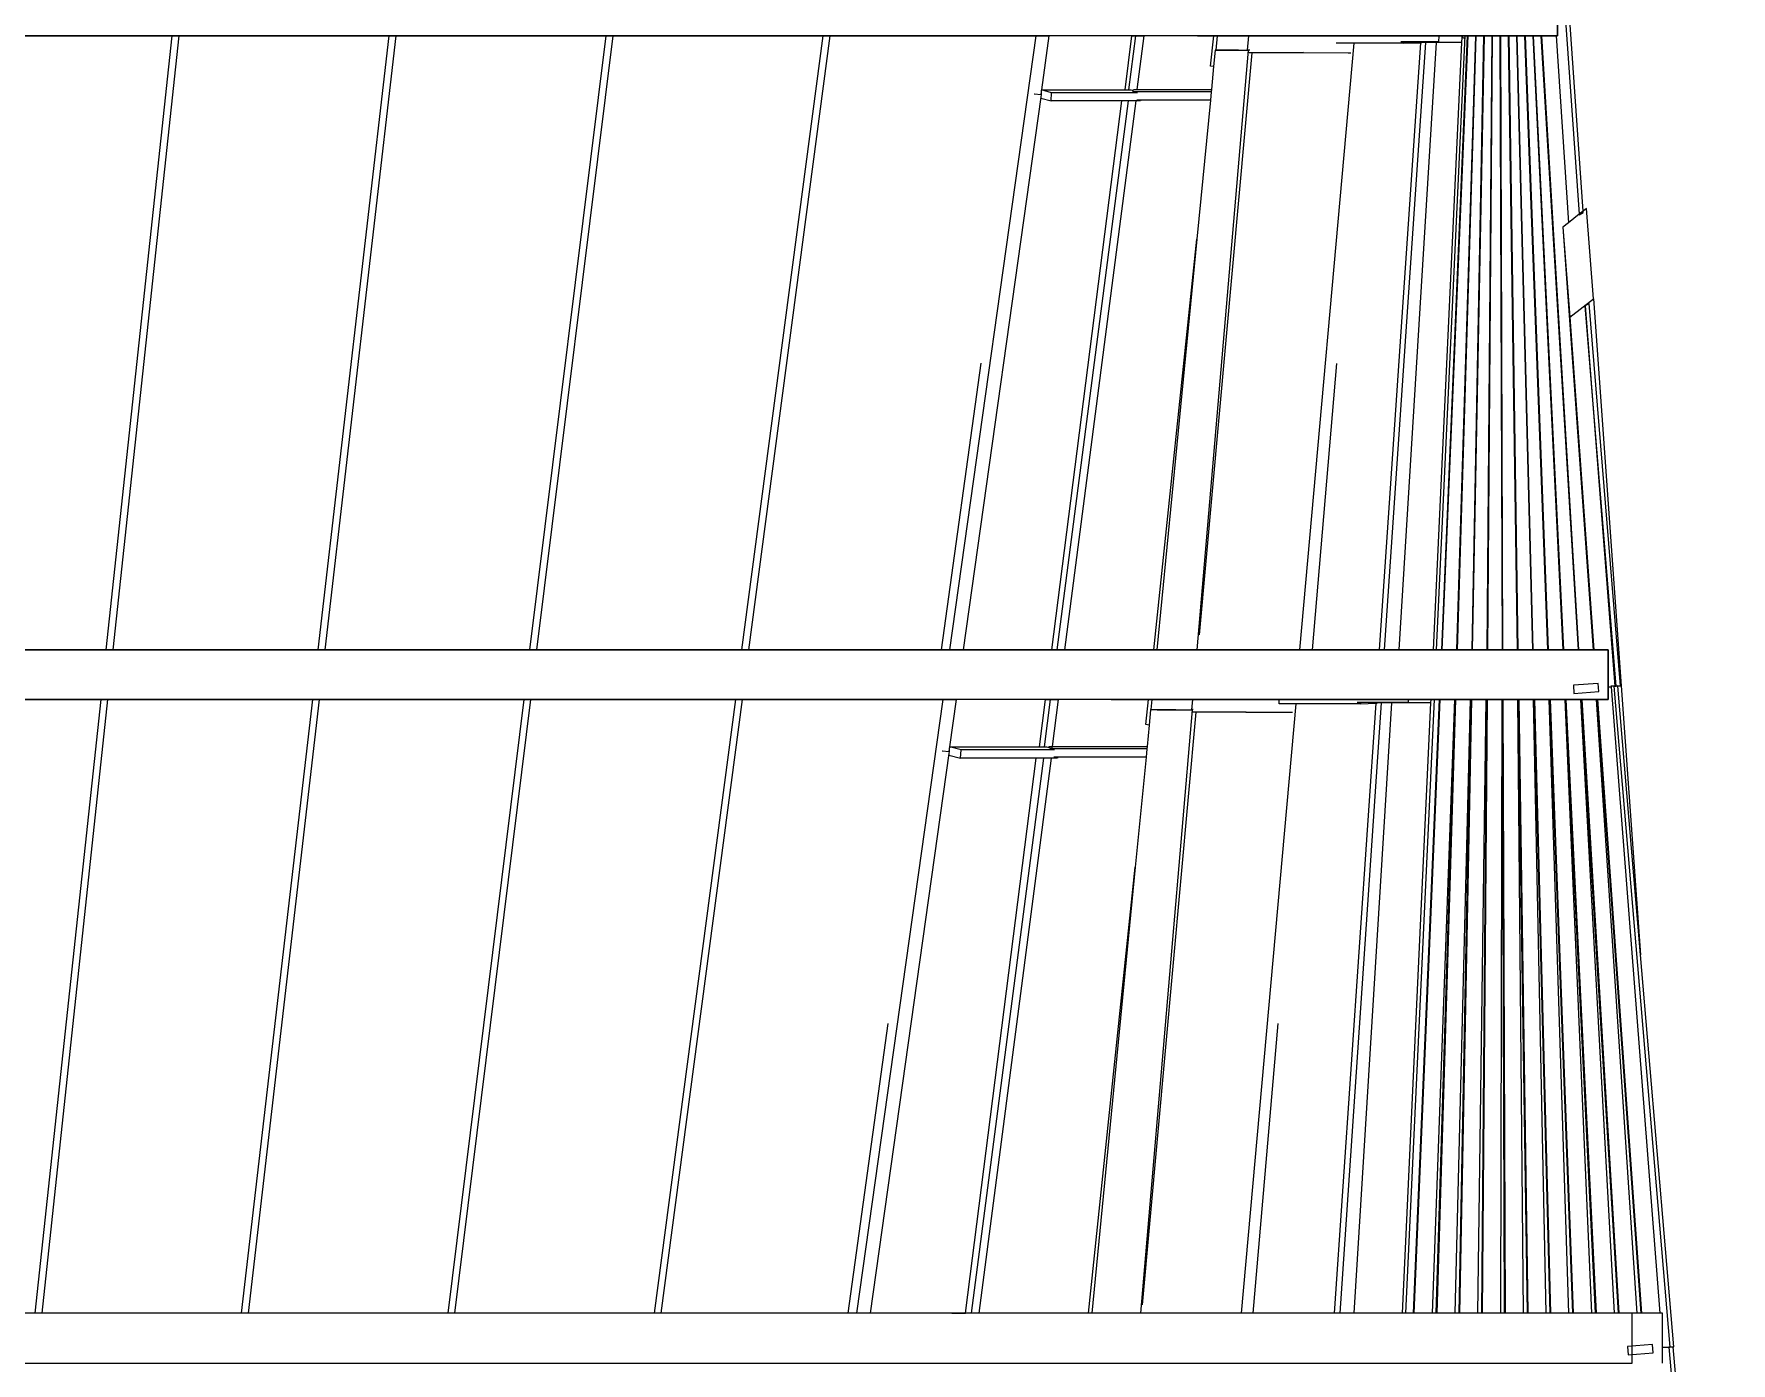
# Model space of a CAD drawing. Header units: millimetres. Extents: x 90964 to 877642, y 656808 to 1438307.
# Drawn here: x 853941 to 864175, y 1257727 to 1265739 of the extents above; entities that cross this region are included whole.
import ezdxf

# ---------------------------------------------------------------- set-up
doc = ezdxf.new("R2010")
doc.units = ezdxf.units.MM
doc.header["$LTSCALE"] = 300
doc.layers.add('ProfileEdges', color=7, linetype='Continuous')
doc.layers.add('SectionCutEdges', color=7, linetype='Continuous')

msp = doc.modelspace()

# ---------------------------------------------------------------- linework, layer by layer
at = {"color": 251}
for p, q in [((854772.1, 1265726.5), (854374.5, 1262026.5)), ((854813.9, 1265726.5), (854416.3, 1262026.5)), ((856080.9, 1265726.5), (855652.4, 1262026.5)), ((856122.8, 1265726.5), (855694.3, 1262026.5)), ((857389.8, 1265726.5), (856930.4, 1262026.5)), ((857431.6, 1265726.5), (856972.2, 1262026.5)), ((858698.7, 1265726.5), (858208.3, 1262026.5)), ((858740.5, 1265726.5), (858250.2, 1262026.5)), ((859463.9, 1262026.5), (859985.2, 1265726.5)), ((860061.9, 1265726.5), (860016.1, 1265401.6)), ((860520.8, 1265401.6), (860562.2, 1265726.5)), ((860584.1, 1265726.5), (860541.8, 1265401.6)), ((860633.1, 1265726.5), (860591.1, 1265403.6)), ((860954.8, 1262026.5), (861264.5, 1265641.2)), ((861036.2, 1265544.9), (861055.2, 1265726.5)), ((861064.3, 1265640.9), (861054.7, 1265542.6)), ((861064.3, 1265640.9), (861068.3, 1265641.3)), ((861103.7, 1265641), (861064.3, 1265640.9)), ((861075.9, 1265726.5), (861067.6, 1265641.3)), ((861067.6, 1265641.3), (861068.3, 1265641.3)), ((861068.3, 1265641.3), (861103.7, 1265641.2)), ((861103.7, 1265641.2), (861103.7, 1265641)), ((861103.7, 1265641.2), (861204.3, 1265641.1)), ((861204.3, 1265641.1), (861103.7, 1265641)), ((861204.3, 1265641.1), (861259.3, 1265641.1)), ((861259.3, 1265641.1), (861266.7, 1265726.5)), ((861262.9, 1265641.2), (861259.3, 1265641.1)), ((861265.8, 1265641.3), (861262.9, 1265641.2)), ((861264.5, 1265641.2), (861262.9, 1265641.2)), ((861264.5, 1265641.2), (861265.8, 1265641.3)), ((861269.3, 1265641.5), (861265.8, 1265641.3)), ((861272.6, 1265641.6), (861269.3, 1265641.5)), ((861901.3, 1265683.7), (861573.4, 1262026.5)), ((861888.1, 1265683.7), (861794.3, 1265683.7)), ((861901.3, 1265683.7), (861888.1, 1265683.7)), ((861961.9, 1265683.7), (861901.3, 1265683.7)), ((862201.4, 1265683.7), (861961.9, 1265683.7)), ((862303.2, 1265685.4), (862053.8, 1262026.5)), ((862333.5, 1265687.7), (862083.9, 1262026.5)), ((862397, 1265687.7), (862172.6, 1262026.5)), ((862201.3, 1265690.4), (862183, 1265690.4)), ((862201.3, 1265690.4), (862201.3, 1265689.9)), ((862303.6, 1265690.4), (862201.3, 1265690.4)), ((862201.3, 1265689.9), (862201.4, 1265683.7)), ((862303.4, 1265688), (862201.3, 1265689.9)), ((862201.4, 1265683.7), (862303.2, 1265685.4)), ((862303.4, 1265688), (862303.2, 1265685.4)), ((862303.2, 1265685.4), (862309.1, 1265685.5)), ((862303.6, 1265690.4), (862303.4, 1265688)), ((862309.1, 1265687.9), (862303.4, 1265688)), ((862309.1, 1265690.4), (862303.6, 1265690.4)), ((862309.1, 1265687.9), (862309.1, 1265690.4)), ((862333.6, 1265690.4), (862309.1, 1265690.4)), ((862317.1, 1265687.7), (862309.1, 1265687.9)), ((862309.1, 1265685.5), (862309.1, 1265687.9)), ((862333.5, 1265687.7), (862317.1, 1265687.7)), ((862333.6, 1265690.4), (862333.5, 1265687.7)), ((862397, 1265687.7), (862333.5, 1265687.7)), ((862397.2, 1265690.4), (862333.6, 1265690.4)), ((862381.1, 1262026.5), (862551.8, 1265687.7)), ((862569.1, 1265726.5), (862396.6, 1262026.5)), ((862397.2, 1265690.4), (862397, 1265687.7)), ((862551.8, 1265687.7), (862397, 1265687.7)), ((862411.6, 1265690.4), (862397.2, 1265690.4)), ((862412.2, 1265726.5), (862411.6, 1265690.4)), ((862411.6, 1265690.4), (862551.8, 1265687.7)), ((862584.2, 1265726.5), (862428, 1262026.5)), ((862587.3, 1265726.5), (862431.1, 1262026.5)), ((862633.6, 1265726.5), (862519.6, 1262026.5)), ((862636.7, 1265726.5), (862522.7, 1262026.5)), ((862551.8, 1265687.7), (862553.2, 1265716.6)), ((862551.8, 1265687.7), (862551.8, 1265687.7)), ((862553.2, 1265716.6), (862553.9, 1265716.6)), ((862553.9, 1265716.5), (862553.2, 1265716.6)), ((862553.9, 1265716.6), (862554, 1265726.5)), ((862553.9, 1265716.6), (862556.6, 1265716.5)), ((862553.9, 1265716.5), (862553.9, 1265716.6)), ((862566.1, 1265714), (862553.9, 1265716.5)), ((862555, 1265716.9), (862555.4, 1265726.5)), ((862555, 1265716.9), (862556.6, 1265716.5)), ((862556.6, 1265716.5), (862566.1, 1265714.2)), ((862566.1, 1265714.2), (862566.1, 1265714)), ((862566.1, 1265714.2), (862566.6, 1265714.1)), ((862566.7, 1265713.9), (862566.1, 1265714)), ((862683, 1265726.5), (862611.2, 1262026.5)), ((862686.1, 1265726.5), (862614.3, 1262026.5)), ((862732.4, 1265726.5), (862702.8, 1262026.5)), ((862735.4, 1265726.5), (862705.9, 1262026.5)), ((862781.7, 1265726.5), (862794.4, 1262026.5)), ((862784.8, 1265726.5), (862797.5, 1262026.5)), ((862831.1, 1265726.5), (862886, 1262026.5)), ((862834.2, 1265726.5), (862889.1, 1262026.5)), ((862880.4, 1265726.5), (862977.6, 1262026.5)), ((862883.5, 1265726.5), (862980.6, 1262026.5)), ((862929.7, 1265726.5), (863069.1, 1262026.5)), ((862932.8, 1265726.5), (863072.2, 1262026.5)), ((862979.1, 1265726.5), (863160.7, 1262026.5)), ((862982.1, 1265726.5), (863163.8, 1262026.5)), ((863028.4, 1265726.5), (863252.2, 1262026.5)), ((863031.4, 1265726.5), (863255.3, 1262026.5)), ((863119.5, 1265726.5), (863194.1, 1264600.6)), ((861284.7, 1265624.6), (860966.9, 1262117.2)), ((861054.7, 1265542.6), (861036.2, 1265544.9)), ((861054.7, 1265542.6), (861041.2, 1265403.6)), ((861281.5, 1265625), (861265, 1265627.3)), ((861268.2, 1265627.6), (861281.8, 1265627.6)), ((861281.8, 1265627.6), (861281.5, 1265625)), ((861284.7, 1265624.6), (861281.5, 1265625)), ((861281.8, 1265627.6), (861324, 1265627.4)), ((861323.7, 1265624.8), (861284.7, 1265624.6)), ((861323.7, 1265624.8), (861324, 1265627.4)), ((861327.4, 1265624.8), (861323.7, 1265624.8)), ((861324, 1265627.4), (861327.7, 1265627.4)), ((861327.4, 1265624.8), (861327.7, 1265627.4)), ((861328.4, 1265624.8), (861327.4, 1265624.8)), ((861327.7, 1265627.4), (861328.7, 1265627.3)), ((861328.7, 1265627.3), (861328.4, 1265624.8)), ((861380.4, 1265625), (861328.4, 1265624.8)), ((861328.7, 1265627.3), (861380.6, 1265627.1)), ((861380.6, 1265627.1), (861380.4, 1265625)), ((861437.5, 1265625.3), (861380.4, 1265625)), ((861380.6, 1265627.1), (861437.6, 1265626.8)), ((861437.5, 1265625.3), (861437.6, 1265626.8)), ((861596.4, 1265626.1), (861437.5, 1265625.3)), ((861437.6, 1265626.8), (861596.4, 1265626.1)), ((861596.8, 1265626.1), (861596.4, 1265626.1)), ((861596.8, 1265626.1), (861865.6, 1265624.8)), ((861865.6, 1265624.8), (861883.1, 1265624.7)), ((860013.5, 1265357.2), (859544.3, 1262026.5)), ((859972.6, 1265377.8), (859974.9, 1265377.5)), ((859974.9, 1265377.5), (860012.1, 1265372.9)), ((860012.2, 1265373.4), (860012.1, 1265373)), ((860014.2, 1265372.8), (860012.1, 1265373)), ((860012.1, 1265373), (860012.1, 1265372.9)), ((860014.1, 1265387), (860012.2, 1265373.4)), ((860012.2, 1265373.4), (860014.2, 1265372.9)), ((860013.5, 1265357.2), (860013.2, 1265351.9)), ((860013.2, 1265351.9), (860074.9, 1265334.6)), ((860014.2, 1265372.8), (860013.5, 1265357.2)), ((860014.3, 1265388.7), (860014.1, 1265387)), ((860014.9, 1265387), (860014.1, 1265387)), ((860014.9, 1265387), (860014.2, 1265372.9)), ((860014.2, 1265372.9), (860014.2, 1265372.8)), ((860015.3, 1265395.9), (860014.3, 1265388.7)), ((860014.3, 1265388.7), (860015, 1265388.7)), ((860015, 1265388.7), (860014.9, 1265387)), ((860015.3, 1265395.9), (860015, 1265388.7)), ((860016.1, 1265401.4), (860015.3, 1265395.9)), ((860016.1, 1265401.6), (860520.8, 1265401.6)), ((860016.1, 1265401.6), (860016.1, 1265401.4)), ((860077.3, 1265384.3), (860016.1, 1265401.4)), ((860074.9, 1265334.6), (860077.3, 1265384.3)), ((860500.9, 1265334.6), (860074.9, 1265334.6)), ((860595.6, 1265384.3), (860077.3, 1265384.3)), ((860079.8, 1262026.5), (860500.9, 1265334.6)), ((860538.6, 1265334.6), (860108.4, 1262026.5)), ((860586.6, 1265334.6), (860156.5, 1262026.5)), ((860538.6, 1265334.6), (860500.9, 1265334.6)), ((860520.8, 1265401.6), (860541.8, 1265401.6)), ((860586.6, 1265334.6), (860538.6, 1265334.6)), ((860541.8, 1265401.6), (860555.7, 1265401.6)), ((860555.7, 1265401.6), (860570, 1265397.6)), ((860569.2, 1265390.3), (860570, 1265397.6)), ((860569.2, 1265385.6), (860569.2, 1265390.3)), ((861039.9, 1265390.3), (860569.2, 1265390.3)), ((860570, 1265397.6), (860570.7, 1265403.6)), ((860570.7, 1265403.6), (860591.1, 1265403.6)), ((860614.9, 1265334.6), (860586.6, 1265334.6)), ((860591.1, 1265403.6), (861041.2, 1265403.6)), ((860615.2, 1265340.5), (860592.1, 1265340.5)), ((860615.2, 1265340.5), (860614.9, 1265334.6)), ((861035.1, 1265340.5), (860615.2, 1265340.5)), ((861035.1, 1265340.5), (860953.3, 1264500.7)), ((861039.9, 1265390.3), (861035.1, 1265340.5)), ((861041.2, 1265403.6), (861039.9, 1265390.3)), ((863160.5, 1264574.3), (863343.8, 1262026.5)), ((860693.8, 1262026.5), (860953.3, 1264500.7)), ((860953.3, 1264500.7), (860712.3, 1262026.5)), ((863344.8, 1264142.3), (863512.6, 1261809.3)), ((863202.7, 1264031), (863346.8, 1262026.5)), ((863295.2, 1264099.7), (863473.3, 1261807.8)), ((859414.7, 1262026.5), (859652.6, 1263754.2)), ((861796.8, 1263751.1), (861649.5, 1262026.5)), ((863433.2, 1261802.3), (863438.4, 1261802.7)), ((863438.4, 1261802.7), (863451.3, 1261803.7)), ((863467.3, 1261806.3), (863451.1, 1261806)), ((863451.3, 1261803.7), (863744.8, 1258026.5)), ((863473.3, 1261807.8), (863476, 1261807.7)), ((863476, 1261807.7), (863482.4, 1261807.5)), ((863492.4, 1261806.9), (863512.6, 1261808.5)), ((863512.6, 1261809.3), (863513.2, 1261808.7)), ((863512.6, 1261809.3), (863512.6, 1261808.7)), ((863513.2, 1261808.7), (863512.6, 1261808.7)), ((863512.6, 1261808.7), (863512.6, 1261808.5)), ((863513.2, 1261808.7), (863629.8, 1260186.8)), ((854344.6, 1261726.5), (853947, 1258026.5)), ((854385.5, 1261726.5), (853987.9, 1258026.5)), ((855620, 1261726.5), (855191.5, 1258026.5)), ((855661, 1261726.5), (855232.5, 1258026.5)), ((856895.4, 1261726.5), (856436, 1258026.5)), ((856936.4, 1261726.5), (856477, 1258026.5)), ((858170.9, 1261726.5), (857680.5, 1258026.5)), ((858211.9, 1261726.5), (857721.5, 1258026.5)), ((858903.2, 1258026.5), (859424.4, 1261726.5)), ((859502, 1261726.5), (859461.8, 1261441.2)), ((860005.3, 1261441.2), (860041.6, 1261726.5)), ((860069.4, 1261726.5), (860032.3, 1261441.2)), ((860117.5, 1261726.5), (860080.7, 1261443.1)), ((860616.2, 1258026.5), (860927, 1261665.2)), ((860947.3, 1261649.6), (860623.9, 1258078.2)), ((860646.4, 1261575.1), (860662.3, 1261726.5)), ((860675.1, 1261664.9), (860666.1, 1261572.7)), ((860675.1, 1261664.9), (860677.6, 1261665.3)), ((860714.1, 1261664.9), (860675.1, 1261664.9)), ((860683.1, 1261726.5), (860677.1, 1261665.3)), ((860677.1, 1261665.3), (860677.6, 1261665.3)), ((860677.6, 1261665.3), (860714.2, 1261665.2)), ((860714.2, 1261665.2), (860714.1, 1261664.9)), ((860827.8, 1261665.1), (860714.1, 1261664.9)), ((860714.2, 1261665.2), (860827.8, 1261665.1)), ((860827.8, 1261665.1), (860923.8, 1261665)), ((860923.8, 1261665), (860929, 1261726.5)), ((860926.3, 1261665.2), (860923.8, 1261665)), ((860928.1, 1261665.4), (860926.3, 1261665.2)), ((860927, 1261665.2), (860926.3, 1261665.2)), ((860927, 1261665.2), (860928.1, 1261665.4)), ((860939.9, 1261650.6), (860927.4, 1261652.2)), ((860930.4, 1261665.6), (860928.1, 1261665.4)), ((860929.4, 1261652.5), (860940, 1261652.5)), ((860931.8, 1261665.7), (860930.4, 1261665.6)), ((860940, 1261652.5), (860939.9, 1261650.6)), ((860947.3, 1261649.6), (860939.9, 1261650.6)), ((860940, 1261652.5), (860948.5, 1261652.4)), ((860948.2, 1261649.6), (860947.3, 1261649.6)), ((860948.2, 1261649.6), (860948.5, 1261652.4)), ((861006.4, 1261649.9), (860948.2, 1261649.6)), ((860948.5, 1261652.4), (861006.6, 1261652.2)), ((861006.4, 1261649.9), (861006.6, 1261652.2)), ((861249.3, 1261651), (861006.4, 1261649.9)), ((861006.6, 1261652.2), (861249.3, 1261651)), ((861550, 1261701.4), (861220.5, 1258026.5)), ((861250.1, 1261651), (861249.3, 1261651)), ((861250.1, 1261651), (861512.7, 1261649.8)), ((861449.7, 1261701.4), (861449.4, 1261724.7)), ((861534.9, 1261701.4), (861449.7, 1261701.4)), ((861512.7, 1261649.8), (861530.5, 1261649.7)), ((861550, 1261701.4), (861534.9, 1261701.4)), ((861607.1, 1261701.4), (861550, 1261701.4)), ((861940.3, 1261701.4), (861607.1, 1261701.4)), ((862033.4, 1261704.3), (861782.7, 1258026.5)), ((862065.9, 1261706.9), (861815.1, 1258026.5)), ((862128.1, 1261706.9), (861899.6, 1258026.5)), ((861940.2, 1261708.5), (861920.6, 1261708.5)), ((861940.2, 1261708.5), (861940.2, 1261708.1)), ((862033.7, 1261708.5), (861940.2, 1261708.5)), ((861940.2, 1261708.1), (861940.3, 1261701.4)), ((862033.6, 1261707), (861940.2, 1261708.1)), ((861940.3, 1261701.4), (862033.4, 1261704.3)), ((862033.6, 1261707), (862033.4, 1261704.3)), ((862033.4, 1261704.3), (862040.5, 1261704.5)), ((862033.7, 1261708.5), (862033.6, 1261707)), ((862040.5, 1261707), (862033.6, 1261707)), ((862040.5, 1261708.5), (862033.7, 1261708.5)), ((862040.5, 1261707), (862040.5, 1261708.5)), ((862066, 1261708.5), (862040.5, 1261708.5)), ((862049.4, 1261706.9), (862040.5, 1261707)), ((862040.5, 1261704.5), (862040.5, 1261707)), ((862065.9, 1261706.9), (862049.4, 1261706.9)), ((862066, 1261708.5), (862065.9, 1261706.9)), ((862128.1, 1261706.9), (862065.9, 1261706.9)), ((862128.2, 1261708.5), (862066, 1261708.5)), ((862128.2, 1261708.5), (862128.1, 1261706.9)), ((862365.2, 1261706.9), (862128.1, 1261706.9)), ((862228.6, 1261708.5), (862128.2, 1261708.5)), ((862193.6, 1258026.5), (862365.2, 1261706.9)), ((862384.2, 1261726.5), (862211.8, 1258026.5)), ((862228.8, 1261726.5), (862228.6, 1261708.5)), ((862228.6, 1261708.5), (862365.2, 1261706.9)), ((862414.7, 1261726.5), (862258.5, 1258026.5)), ((862419.3, 1261726.5), (862263.1, 1258026.5)), ((862365.2, 1261706.9), (862366.1, 1261726.5)), ((862507.1, 1261726.5), (862372.3, 1258026.5)), ((862509.8, 1261726.5), (862395.8, 1258026.5)), ((862514.4, 1261726.5), (862400.4, 1258026.5)), ((862602.1, 1261726.5), (862509.5, 1258026.5)), ((862604.8, 1261726.5), (862533.1, 1258026.5)), ((862609.4, 1261726.5), (862537.6, 1258026.5)), ((862697.1, 1261726.5), (862646.7, 1258026.5)), ((862699.8, 1261726.5), (862670.3, 1258026.5)), ((862704.4, 1261726.5), (862674.9, 1258026.5)), ((862792.1, 1261726.5), (862784, 1258026.5)), ((862794.9, 1261726.5), (862807.6, 1258026.5)), ((862799.5, 1261726.5), (862812.2, 1258026.5)), ((862887.1, 1261726.5), (862921.2, 1258026.5)), ((862889.9, 1261726.5), (862944.8, 1258026.5)), ((862894.5, 1261726.5), (862949.4, 1258026.5)), ((862982.1, 1261726.5), (863058.5, 1258026.5)), ((862984.9, 1261726.5), (863082, 1258026.5)), ((862989.5, 1261726.5), (863086.6, 1258026.5)), ((863077.1, 1261726.5), (863195.7, 1258026.5)), ((863079.8, 1261726.5), (863219.2, 1258026.5)), ((863084.4, 1261726.5), (863223.8, 1258026.5)), ((863172.2, 1261726.5), (863333, 1258026.5)), ((863174.8, 1261726.5), (863356.4, 1258026.5)), ((863179.4, 1261726.5), (863361, 1258026.5)), ((863267.2, 1261726.5), (863470.2, 1258026.5)), ((863269.8, 1261726.5), (863493.6, 1258026.5)), ((863274.4, 1261726.5), (863498.2, 1258026.5)), ((863362.2, 1261726.5), (863607.5, 1258026.5)), ((863364.7, 1261726.5), (863630.8, 1258026.5)), ((863369.3, 1261726.5), (863635.4, 1258026.5)), ((860666.1, 1261572.7), (860646.4, 1261575.1)), ((860666.1, 1261572.7), (860653.5, 1261443.1)), ((860061, 1261443.1), (860061, 1261437.4)), ((860061, 1261443.1), (860080.7, 1261443.1)), ((860080.7, 1261443.1), (860079.3, 1261432.7)), ((860080.7, 1261443.1), (860653.5, 1261443.1)), ((860653.5, 1261443.1), (860652, 1261428.6)), ((859458.6, 1261400.3), (858983.3, 1258026.5)), ((859418.1, 1261417.4), (859420, 1261417.2)), ((859420, 1261417.2), (859457.8, 1261412.7)), ((859459.8, 1261427.3), (859457.8, 1261413.1)), ((859457.8, 1261413.1), (859459.3, 1261412.7)), ((859457.8, 1261413.1), (859457.8, 1261412.8)), ((859459.3, 1261412.6), (859457.8, 1261412.8)), ((859457.8, 1261412.8), (859457.8, 1261412.7)), ((859458.6, 1261400.3), (859458.1, 1261391.5)), ((859458.1, 1261391.5), (859528.8, 1261373.3)), ((859459.3, 1261412.6), (859458.6, 1261400.3)), ((859460.2, 1261427.3), (859459.3, 1261412.7)), ((859459.3, 1261412.7), (859459.3, 1261412.6)), ((859460.1, 1261428.9), (859459.8, 1261427.3)), ((859460.2, 1261427.3), (859459.8, 1261427.3)), ((859460.4, 1261431.5), (859460.1, 1261428.9)), ((859460.1, 1261428.9), (859460.3, 1261428.9)), ((859460.3, 1261428.9), (859460.2, 1261427.3)), ((859460.4, 1261431.5), (859460.3, 1261428.9)), ((859461.4, 1261438.1), (859460.4, 1261431.5)), ((859531.7, 1261423), (859461.5, 1261441)), ((859461.8, 1261441.2), (859461.8, 1261441)), ((859461.8, 1261441.2), (860005.3, 1261441.2)), ((859528.8, 1261373.3), (859531.7, 1261423)), ((859985.2, 1261373.3), (859528.8, 1261373.3)), ((860096, 1261423), (859531.7, 1261423)), ((859559.3, 1258026.5), (859985.2, 1261373.3)), ((860028, 1261373.3), (859592.8, 1258026.5)), ((860075.1, 1261373.3), (859640, 1258026.5)), ((860028, 1261373.3), (859985.2, 1261373.3)), ((860005.3, 1261441.2), (860032.3, 1261441.2)), ((860075.1, 1261373.3), (860028, 1261373.3)), ((860032.3, 1261441.2), (860046.3, 1261441.2)), ((860046.3, 1261441.2), (860061, 1261437.4)), ((860061, 1261437.4), (860079.3, 1261432.7)), ((860069.7, 1261424.3), (860069.7, 1261428.6)), ((860095.3, 1261428.6), (860069.7, 1261428.6)), ((860114.1, 1261373.3), (860075.1, 1261373.3)), ((860079.3, 1261432.7), (860095.3, 1261428.6)), ((860114.5, 1261378.8), (860092.2, 1261378.8)), ((860652, 1261428.6), (860095.3, 1261428.6)), ((860114.5, 1261378.8), (860114.1, 1261373.3)), ((860647.2, 1261378.8), (860114.5, 1261378.8)), ((860647.2, 1261378.8), (860582.5, 1260716.2)), ((860652, 1261428.6), (860647.2, 1261378.8)), ((860300.9, 1258026.5), (860582.5, 1260716.2)), ((860582.5, 1260716.2), (860319.7, 1258026.5)), ((858851.7, 1258026.5), (859092, 1259772.8)), ((861441.1, 1259773.1), (861290.8, 1258026.5)), ((863760.8, 1257822.6), (863763.2, 1257822.6)), ((863763.3, 1257821.1), (863760.8, 1257821.1)), ((863763.2, 1257822.6), (863804.6, 1257821.9)), ((863800.6, 1257821.6), (863763.3, 1257821.1))]:
    msp.add_line(p, q, dxfattribs=at)
at = {"layer": 'ProfileEdges'}
for points in [[(841771.7, 1266026.5), (863128.1, 1266026.5), (863128.1, 1265726.5), (841771.7, 1265726.5)], [(846388.1, 1262026.5), (863433.2, 1262026.5), (863433.2, 1261726.5), (846388.1, 1261726.5)], [(863579.6, 1258026.5), (846388.1, 1258026.5), (846388.1, 1257726.5), (863579.6, 1257726.5)]]:
    msp.add_lwpolyline(points, close=True, dxfattribs=at)
at = {"layer": 'SectionCutEdges', "color": 251}
for p, q in [((863128.1, 1265726.5), (863128.1, 1265791.3)), ((863179.5, 1265792.4), (863259.8, 1264652.1)), ((863283.6, 1264670.7), (863204.4, 1265794.2)), ((853505, 1265726.5), (854710.1, 1265726.5)), ((854710.1, 1265726.5), (854740.3, 1265726.5)), ((854740.3, 1265726.5), (854772.1, 1265726.5)), ((854772.1, 1265726.5), (854813.9, 1265726.5)), ((854813.9, 1265726.5), (856018.8, 1265726.5)), ((856018.8, 1265726.5), (856051, 1265726.5)), ((856051, 1265726.5), (856080.9, 1265726.5)), ((856080.9, 1265726.5), (856122.8, 1265726.5)), ((856122.8, 1265726.5), (857327.5, 1265726.5)), ((857327.5, 1265726.5), (857361.7, 1265726.5)), ((857361.7, 1265726.5), (857389.8, 1265726.5)), ((857389.8, 1265726.5), (857431.6, 1265726.5)), ((857431.6, 1265726.5), (858636.2, 1265726.5)), ((858636.2, 1265726.5), (858672.4, 1265726.5)), ((858672.4, 1265726.5), (858698.7, 1265726.5)), ((858698.7, 1265726.5), (858740.5, 1265726.5)), ((858740.5, 1265726.5), (859924.3, 1265726.5)), ((859924.3, 1265726.5), (859961.4, 1265726.5)), ((859961.4, 1265726.5), (859985.2, 1265726.5)), ((859985.2, 1265726.5), (860021.7, 1265726.5)), ((860021.7, 1265726.5), (860061.9, 1265726.5)), ((860562.2, 1265726.5), (860061.9, 1265726.5)), ((860562.2, 1265726.5), (860572.8, 1265726.5)), ((860572.8, 1265726.5), (860584.1, 1265726.5)), ((860584.1, 1265726.5), (860633.1, 1265726.5)), ((860957.5, 1265726.5), (860633.1, 1265726.5)), ((860957.5, 1265726.5), (861055.2, 1265726.5)), ((861055.2, 1265726.5), (861075.9, 1265726.5)), ((861075.9, 1265726.5), (861107, 1265726.5)), ((861107, 1265726.5), (861110.1, 1265726.5)), ((861110.1, 1265726.5), (861266.7, 1265726.5)), ((861266.7, 1265726.5), (861270.3, 1265726.5)), ((861270.3, 1265726.5), (861278.8, 1265726.5)), ((861278.8, 1265726.5), (861797.3, 1265726.5)), ((861797.3, 1265726.5), (861809, 1265726.5)), ((861809, 1265726.5), (862184.4, 1265726.5)), ((862184.4, 1265726.5), (862412.2, 1265726.5)), ((862412.2, 1265726.5), (862554, 1265726.5)), ((862554, 1265726.5), (862555.4, 1265726.5)), ((862555.4, 1265726.5), (862567.1, 1265726.5)), ((862567.1, 1265726.5), (862569.1, 1265726.5)), ((862569.1, 1265726.5), (862584.2, 1265726.5)), ((862584.2, 1265726.5), (862587.3, 1265726.5)), ((862587.3, 1265726.5), (862633.6, 1265726.5)), ((862633.6, 1265726.5), (862636.7, 1265726.5)), ((862636.7, 1265726.5), (862683, 1265726.5)), ((862683, 1265726.5), (862686.1, 1265726.5)), ((862686.1, 1265726.5), (862732.4, 1265726.5)), ((862732.4, 1265726.5), (862735.4, 1265726.5)), ((862735.4, 1265726.5), (862781.7, 1265726.5)), ((862781.7, 1265726.5), (862784.8, 1265726.5)), ((862784.8, 1265726.5), (862831.1, 1265726.5)), ((862831.1, 1265726.5), (862834.2, 1265726.5)), ((862834.2, 1265726.5), (862880.4, 1265726.5)), ((862880.4, 1265726.5), (862883.5, 1265726.5)), ((862883.5, 1265726.5), (862929.7, 1265726.5)), ((862929.7, 1265726.5), (862932.8, 1265726.5)), ((862932.8, 1265726.5), (862979.1, 1265726.5)), ((862979.1, 1265726.5), (862982.1, 1265726.5)), ((862982.1, 1265726.5), (863028.4, 1265726.5)), ((863028.4, 1265726.5), (863031.4, 1265726.5)), ((863031.4, 1265726.5), (863086.7, 1265726.5)), ((863086.7, 1265726.5), (863119.5, 1265726.5)), ((863119.5, 1265726.5), (863128.1, 1265726.5)), ((863259.8, 1264652.1), (863194.1, 1264600.6)), ((863283.6, 1264670.7), (863259.8, 1264652.1)), ((863259.8, 1264651.8), (863259.8, 1264652.1)), ((863259.8, 1264651.8), (863260.1, 1264647.8)), ((863260.1, 1264647.8), (863284.2, 1264662.1)), ((863302.6, 1264685.7), (863283.6, 1264670.7)), ((863283.6, 1264670.5), (863283.6, 1264670.7)), ((863284.2, 1264662.1), (863283.6, 1264670.5)), ((863344.8, 1264142.3), (863302.6, 1264685.7)), ((863194.1, 1264600.6), (863160.5, 1264574.3)), ((863160.5, 1264574.3), (863202.7, 1264031)), ((863202.7, 1264031), (863344.8, 1264142.3)), ((863319.1, 1264114.2), (863295.2, 1264099.7)), ((863508.1, 1261809.5), (863319.1, 1264114.2)), ((863483.1, 1261807.6), (863295.2, 1264099.7)), ((854324.4, 1262026.5), (853138.4, 1262026.5)), ((854332.6, 1262026.5), (854324.4, 1262026.5)), ((854374.5, 1262026.5), (854332.6, 1262026.5)), ((854416.3, 1262026.5), (854374.5, 1262026.5)), ((855602.2, 1262026.5), (854416.3, 1262026.5)), ((855610.4, 1262026.5), (855602.2, 1262026.5)), ((855652.4, 1262026.5), (855610.4, 1262026.5)), ((855694.3, 1262026.5), (855652.4, 1262026.5)), ((856880, 1262026.5), (855694.3, 1262026.5)), ((856888.3, 1262026.5), (856880, 1262026.5)), ((856930.4, 1262026.5), (856888.3, 1262026.5)), ((856972.2, 1262026.5), (856930.4, 1262026.5)), ((858157.8, 1262026.5), (856972.2, 1262026.5)), ((858166.1, 1262026.5), (858157.8, 1262026.5)), ((858208.3, 1262026.5), (858166.1, 1262026.5)), ((858250.2, 1262026.5), (858208.3, 1262026.5)), ((859414.7, 1262026.5), (858250.2, 1262026.5)), ((859423, 1262026.5), (859414.7, 1262026.5)), ((859463.9, 1262026.5), (859423, 1262026.5)), ((859502.9, 1262026.5), (859463.9, 1262026.5)), ((859544.3, 1262026.5), (859502.9, 1262026.5)), ((859636.8, 1262026.5), (859544.3, 1262026.5)), ((859995.5, 1262026.5), (859636.8, 1262026.5)), ((860079.8, 1262026.5), (859995.5, 1262026.5)), ((860085.9, 1262026.5), (860079.8, 1262026.5)), ((860108.4, 1262026.5), (860085.9, 1262026.5)), ((860156.5, 1262026.5), (860108.4, 1262026.5)), ((860267, 1262026.5), (860156.5, 1262026.5)), ((860693.8, 1262026.5), (860267, 1262026.5)), ((860712.3, 1262026.5), (860693.8, 1262026.5)), ((860954.8, 1262026.5), (860712.3, 1262026.5)), ((860959.3, 1262026.5), (860954.8, 1262026.5)), ((860959.9, 1262026.5), (860959.3, 1262026.5)), ((860974.8, 1262026.5), (860959.9, 1262026.5)), ((861561.2, 1262026.5), (860974.8, 1262026.5)), ((861573.4, 1262026.5), (861561.2, 1262026.5)), ((861631.9, 1262026.5), (861573.4, 1262026.5)), ((861649.5, 1262026.5), (861631.9, 1262026.5)), ((861768.3, 1262026.5), (861649.5, 1262026.5)), ((862053.8, 1262026.5), (861768.3, 1262026.5)), ((862083.9, 1262026.5), (862053.8, 1262026.5)), ((862143.2, 1262026.5), (862083.9, 1262026.5)), ((862172.6, 1262026.5), (862143.2, 1262026.5)), ((862224.2, 1262026.5), (862172.6, 1262026.5)), ((862381.1, 1262026.5), (862224.2, 1262026.5)), ((862394.8, 1262026.5), (862381.1, 1262026.5)), ((862396.6, 1262026.5), (862394.8, 1262026.5)), ((862428, 1262026.5), (862396.6, 1262026.5)), ((862431.1, 1262026.5), (862428, 1262026.5)), ((862506, 1262026.5), (862431.1, 1262026.5)), ((862519.6, 1262026.5), (862506, 1262026.5)), ((862522.7, 1262026.5), (862519.6, 1262026.5)), ((862597.5, 1262026.5), (862522.7, 1262026.5)), ((862611.2, 1262026.5), (862597.5, 1262026.5)), ((862614.3, 1262026.5), (862611.2, 1262026.5)), ((862689.1, 1262026.5), (862614.3, 1262026.5)), ((862702.8, 1262026.5), (862689.1, 1262026.5)), ((862705.9, 1262026.5), (862702.8, 1262026.5)), ((862780.7, 1262026.5), (862705.9, 1262026.5)), ((862794.4, 1262026.5), (862780.7, 1262026.5)), ((862797.5, 1262026.5), (862794.4, 1262026.5)), ((862872.3, 1262026.5), (862797.5, 1262026.5)), ((862886, 1262026.5), (862872.3, 1262026.5)), ((862889.1, 1262026.5), (862886, 1262026.5)), ((862963.9, 1262026.5), (862889.1, 1262026.5)), ((862977.6, 1262026.5), (862963.9, 1262026.5)), ((862980.6, 1262026.5), (862977.6, 1262026.5)), ((863055.5, 1262026.5), (862980.6, 1262026.5)), ((863069.1, 1262026.5), (863055.5, 1262026.5)), ((863072.2, 1262026.5), (863069.1, 1262026.5)), ((863147.1, 1262026.5), (863072.2, 1262026.5)), ((863160.7, 1262026.5), (863147.1, 1262026.5)), ((863163.8, 1262026.5), (863160.7, 1262026.5)), ((863238.7, 1262026.5), (863163.8, 1262026.5)), ((863252.2, 1262026.5), (863238.7, 1262026.5)), ((863255.3, 1262026.5), (863252.2, 1262026.5)), ((863330.3, 1262026.5), (863255.3, 1262026.5)), ((863343.8, 1262026.5), (863330.3, 1262026.5)), ((863346.8, 1262026.5), (863343.8, 1262026.5)), ((863421.8, 1262026.5), (863346.8, 1262026.5)), ((863433.2, 1262026.5), (863421.8, 1262026.5)), ((863433.2, 1261802.3), (863433.2, 1262026.5)), ((863373.9, 1261824), (863224.1, 1261812.4)), ((863224.1, 1261812.4), (863228, 1261762.5)), ((863228, 1261762.5), (863377.8, 1261774.1)), ((863377.8, 1261774.1), (863373.9, 1261824)), ((863433.2, 1261726.5), (863433.2, 1261802.3)), ((863476.1, 1261807), (863467.3, 1261806.3)), ((863467.3, 1261806.3), (863805.2, 1257822)), ((863482.4, 1261807.5), (863476.1, 1261807)), ((863483.1, 1261807.6), (863482.4, 1261807.5)), ((863492.3, 1261808.4), (863483.1, 1261807.6)), ((863483.1, 1261807.5), (863492.3, 1261808.3)), ((863483.1, 1261807.5), (863483.1, 1261807.6)), ((863492.3, 1261808.3), (863508.1, 1261809.5)), ((863492.3, 1261808.3), (863492.3, 1261808.4)), ((863492.4, 1261806.9), (863492.3, 1261808.3)), ((863629.8, 1260186.8), (863492.4, 1261806.9)), ((853110.1, 1261726.5), (854279.8, 1261726.5)), ((854279.8, 1261726.5), (854311.8, 1261726.5)), ((854311.8, 1261726.5), (854344.6, 1261726.5)), ((854344.6, 1261726.5), (854385.5, 1261726.5)), ((854385.5, 1261726.5), (855555.1, 1261726.5)), ((855555.1, 1261726.5), (855589.2, 1261726.5)), ((855589.2, 1261726.5), (855620, 1261726.5)), ((855620, 1261726.5), (855661, 1261726.5)), ((855661, 1261726.5), (856830.4, 1261726.5)), ((856830.4, 1261726.5), (856866.6, 1261726.5)), ((856866.6, 1261726.5), (856895.4, 1261726.5)), ((856895.4, 1261726.5), (856936.4, 1261726.5)), ((856936.4, 1261726.5), (858105.7, 1261726.5)), ((858105.7, 1261726.5), (858144, 1261726.5)), ((858144, 1261726.5), (858170.9, 1261726.5)), ((858170.9, 1261726.5), (858211.9, 1261726.5)), ((858211.9, 1261726.5), (859360.7, 1261726.5)), ((859360.7, 1261726.5), (859400, 1261726.5)), ((859400, 1261726.5), (859424.4, 1261726.5)), ((859424.4, 1261726.5), (859461.6, 1261726.5)), ((859461.6, 1261726.5), (859502, 1261726.5)), ((860041.6, 1261726.5), (859502, 1261726.5)), ((860041.6, 1261726.5), (860055.9, 1261726.5)), ((860055.9, 1261726.5), (860069.4, 1261726.5)), ((860069.4, 1261726.5), (860117.5, 1261726.5)), ((860436.6, 1261726.5), (860117.5, 1261726.5)), ((860436.6, 1261726.5), (860662.3, 1261726.5)), ((860662.3, 1261726.5), (860683.1, 1261726.5)), ((860683.1, 1261726.5), (860714.2, 1261726.5)), ((860714.2, 1261726.5), (860793.4, 1261726.5)), ((860793.4, 1261726.5), (860929, 1261726.5)), ((860929, 1261726.5), (860930.5, 1261726.5)), ((860930.5, 1261726.5), (860936.6, 1261726.5)), ((860936.6, 1261726.5), (861449.5, 1261726.5)), ((861449.5, 1261726.5), (861461.8, 1261726.5)), ((861461.8, 1261726.5), (861921.3, 1261726.5)), ((861921.3, 1261726.5), (862228.8, 1261726.5)), ((862228.8, 1261726.5), (862366.1, 1261726.5)), ((862366.1, 1261726.5), (862381.4, 1261726.5)), ((862381.4, 1261726.5), (862384.2, 1261726.5)), ((862384.2, 1261726.5), (862414.7, 1261726.5)), ((862414.7, 1261726.5), (862419.3, 1261726.5)), ((862419.3, 1261726.5), (862504.8, 1261726.5)), ((862504.8, 1261726.5), (862507.1, 1261726.5)), ((862507.1, 1261726.5), (862509.8, 1261726.5)), ((862509.8, 1261726.5), (862514.4, 1261726.5)), ((862514.4, 1261726.5), (862596.3, 1261726.5)), ((862596.3, 1261726.5), (862602.1, 1261726.5)), ((862602.1, 1261726.5), (862604.8, 1261726.5)), ((862604.8, 1261726.5), (862609.4, 1261726.5)), ((862609.4, 1261726.5), (862687.9, 1261726.5)), ((862687.9, 1261726.5), (862697.1, 1261726.5)), ((862697.1, 1261726.5), (862699.8, 1261726.5)), ((862699.8, 1261726.5), (862704.4, 1261726.5)), ((862704.4, 1261726.5), (862779.4, 1261726.5)), ((862779.4, 1261726.5), (862792.1, 1261726.5)), ((862792.1, 1261726.5), (862794.9, 1261726.5)), ((862794.9, 1261726.5), (862799.5, 1261726.5)), ((862799.5, 1261726.5), (862871, 1261726.5)), ((862871, 1261726.5), (862887.1, 1261726.5)), ((862887.1, 1261726.5), (862889.9, 1261726.5)), ((862889.9, 1261726.5), (862894.5, 1261726.5)), ((862894.5, 1261726.5), (862962.6, 1261726.5)), ((862962.6, 1261726.5), (862982.1, 1261726.5)), ((862982.1, 1261726.5), (862984.9, 1261726.5)), ((862984.9, 1261726.5), (862989.5, 1261726.5)), ((862989.5, 1261726.5), (863054.1, 1261726.5)), ((863054.1, 1261726.5), (863077.1, 1261726.5)), ((863077.1, 1261726.5), (863079.8, 1261726.5)), ((863079.8, 1261726.5), (863084.4, 1261726.5)), ((863084.4, 1261726.5), (863145.7, 1261726.5)), ((863145.7, 1261726.5), (863172.2, 1261726.5)), ((863172.2, 1261726.5), (863174.8, 1261726.5)), ((863174.8, 1261726.5), (863179.4, 1261726.5)), ((863179.4, 1261726.5), (863237.2, 1261726.5)), ((863237.2, 1261726.5), (863267.2, 1261726.5)), ((863267.2, 1261726.5), (863269.8, 1261726.5)), ((863269.8, 1261726.5), (863274.4, 1261726.5)), ((863274.4, 1261726.5), (863328.8, 1261726.5)), ((863328.8, 1261726.5), (863362.2, 1261726.5)), ((863362.2, 1261726.5), (863364.7, 1261726.5)), ((863364.7, 1261726.5), (863369.3, 1261726.5)), ((863369.3, 1261726.5), (863420.3, 1261726.5)), ((863420.3, 1261726.5), (863433.2, 1261726.5)), ((863830.2, 1257824), (863629.8, 1260186.8)), ((853947, 1258026.5), (853903.2, 1258026.5)), ((853987.9, 1258026.5), (853947, 1258026.5)), ((855139.1, 1258026.5), (853987.9, 1258026.5)), ((855147.6, 1258026.5), (855139.1, 1258026.5)), ((855191.5, 1258026.5), (855147.6, 1258026.5)), ((855232.5, 1258026.5), (855191.5, 1258026.5)), ((856383.5, 1258026.5), (855232.5, 1258026.5)), ((856392, 1258026.5), (856383.5, 1258026.5)), ((856436, 1258026.5), (856392, 1258026.5)), ((856477, 1258026.5), (856436, 1258026.5)), ((857627.9, 1258026.5), (856477, 1258026.5)), ((857636.4, 1258026.5), (857627.9, 1258026.5)), ((857680.5, 1258026.5), (857636.4, 1258026.5)), ((857721.5, 1258026.5), (857680.5, 1258026.5)), ((858851.7, 1258026.5), (857721.5, 1258026.5)), ((858860.3, 1258026.5), (858851.7, 1258026.5)), ((858903.2, 1258026.5), (858860.3, 1258026.5)), ((858942.3, 1258026.5), (858903.2, 1258026.5)), ((858983.3, 1258026.5), (858942.3, 1258026.5)), ((859057.4, 1258026.5), (858983.3, 1258026.5)), ((859475.7, 1258026.5), (859057.4, 1258026.5)), ((859475.7, 1258026.5), (859559.3, 1258026.5)), ((859566.4, 1258026.5), (859559.3, 1258026.5)), ((859592.8, 1258026.5), (859566.4, 1258026.5)), ((859640, 1258026.5), (859592.8, 1258026.5)), ((859745.2, 1258026.5), (859640, 1258026.5)), ((860300.9, 1258026.5), (859745.2, 1258026.5)), ((860319.7, 1258026.5), (860300.9, 1258026.5)), ((860616.2, 1258026.5), (860319.7, 1258026.5)), ((860619.6, 1258026.5), (860616.2, 1258026.5)), ((860619.8, 1258026.5), (860619.6, 1258026.5)), ((860627.1, 1258026.5), (860619.8, 1258026.5)), ((861206.4, 1258026.5), (860627.1, 1258026.5)), ((861220.5, 1258026.5), (861206.4, 1258026.5)), ((861274.9, 1258026.5), (861220.5, 1258026.5)), ((861290.8, 1258026.5), (861274.9, 1258026.5)), ((861408.9, 1258026.5), (861290.8, 1258026.5)), ((861782.5, 1258026.5), (861408.9, 1258026.5)), ((861782.7, 1258026.5), (861782.5, 1258026.5)), ((861815.1, 1258026.5), (861782.7, 1258026.5)), ((861871.3, 1258026.5), (861815.1, 1258026.5)), ((861899.6, 1258026.5), (861871.3, 1258026.5)), ((861958.5, 1258026.5), (861899.6, 1258026.5)), ((862193.6, 1258026.5), (861958.5, 1258026.5)), ((862209, 1258026.5), (862193.6, 1258026.5)), ((862211.8, 1258026.5), (862209, 1258026.5)), ((862258.5, 1258026.5), (862211.8, 1258026.5)), ((862263.1, 1258026.5), (862258.5, 1258026.5)), ((862337.8, 1258026.5), (862263.1, 1258026.5)), ((862372.3, 1258026.5), (862337.8, 1258026.5)), ((862395.8, 1258026.5), (862372.3, 1258026.5)), ((862400.4, 1258026.5), (862395.8, 1258026.5)), ((862475.1, 1258026.5), (862400.4, 1258026.5)), ((862509.5, 1258026.5), (862475.1, 1258026.5)), ((862533.1, 1258026.5), (862509.5, 1258026.5)), ((862537.6, 1258026.5), (862533.1, 1258026.5)), ((862612.3, 1258026.5), (862537.6, 1258026.5)), ((862646.7, 1258026.5), (862612.3, 1258026.5)), ((862670.3, 1258026.5), (862646.7, 1258026.5)), ((862674.9, 1258026.5), (862670.3, 1258026.5)), ((862749.5, 1258026.5), (862674.9, 1258026.5)), ((862784, 1258026.5), (862749.5, 1258026.5)), ((862807.6, 1258026.5), (862784, 1258026.5)), ((862812.2, 1258026.5), (862807.6, 1258026.5)), ((862886.8, 1258026.5), (862812.2, 1258026.5)), ((862921.2, 1258026.5), (862886.8, 1258026.5)), ((862944.8, 1258026.5), (862921.2, 1258026.5)), ((862949.4, 1258026.5), (862944.8, 1258026.5)), ((863024, 1258026.5), (862949.4, 1258026.5)), ((863058.5, 1258026.5), (863024, 1258026.5)), ((863082, 1258026.5), (863058.5, 1258026.5)), ((863086.6, 1258026.5), (863082, 1258026.5)), ((863161.3, 1258026.5), (863086.6, 1258026.5)), ((863195.7, 1258026.5), (863161.3, 1258026.5)), ((863219.2, 1258026.5), (863195.7, 1258026.5)), ((863223.8, 1258026.5), (863219.2, 1258026.5)), ((863298.5, 1258026.5), (863223.8, 1258026.5)), ((863333, 1258026.5), (863298.5, 1258026.5)), ((863356.4, 1258026.5), (863333, 1258026.5)), ((863361, 1258026.5), (863356.4, 1258026.5)), ((863435.8, 1258026.5), (863361, 1258026.5)), ((863470.2, 1258026.5), (863435.8, 1258026.5)), ((863493.6, 1258026.5), (863470.2, 1258026.5)), ((863498.2, 1258026.5), (863493.6, 1258026.5)), ((863573, 1258026.5), (863498.2, 1258026.5)), ((863607.5, 1258026.5), (863573, 1258026.5)), ((863630.8, 1258026.5), (863607.5, 1258026.5)), ((863635.4, 1258026.5), (863630.8, 1258026.5)), ((863710.3, 1258026.5), (863635.4, 1258026.5)), ((863744.8, 1258026.5), (863710.3, 1258026.5)), ((863760.8, 1258026.5), (863744.8, 1258026.5)), ((863760.8, 1257822.6), (863760.8, 1258026.5)), ((863701.3, 1257838.6), (863551.2, 1257826.6)), ((863551.2, 1257826.6), (863555.2, 1257776.7)), ((863555.2, 1257776.7), (863705.3, 1257788.7)), ((863705.3, 1257788.7), (863701.3, 1257838.6)), ((863760.8, 1257821.1), (863760.8, 1257822.6)), ((863760.8, 1257726.5), (863760.8, 1257821.1)), ((863804.6, 1257821.9), (863800.6, 1257821.6)), ((863800.6, 1257821.6), (864150.1, 1253836.2)), ((863805.2, 1257822), (863804.6, 1257821.9)), ((863825.6, 1257823.7), (863805.2, 1257822)), ((863805.2, 1257822), (863805.3, 1257821.9)), ((863805.3, 1257821.9), (863825.6, 1257823.6)), ((863825.6, 1257823.6), (863830.2, 1257824)), ((863825.6, 1257823.6), (863825.6, 1257823.7)), ((864175.1, 1253839.1), (863825.6, 1257823.6))]:
    msp.add_line(p, q, dxfattribs=at)

doc.saveas('drawing.dxf')
